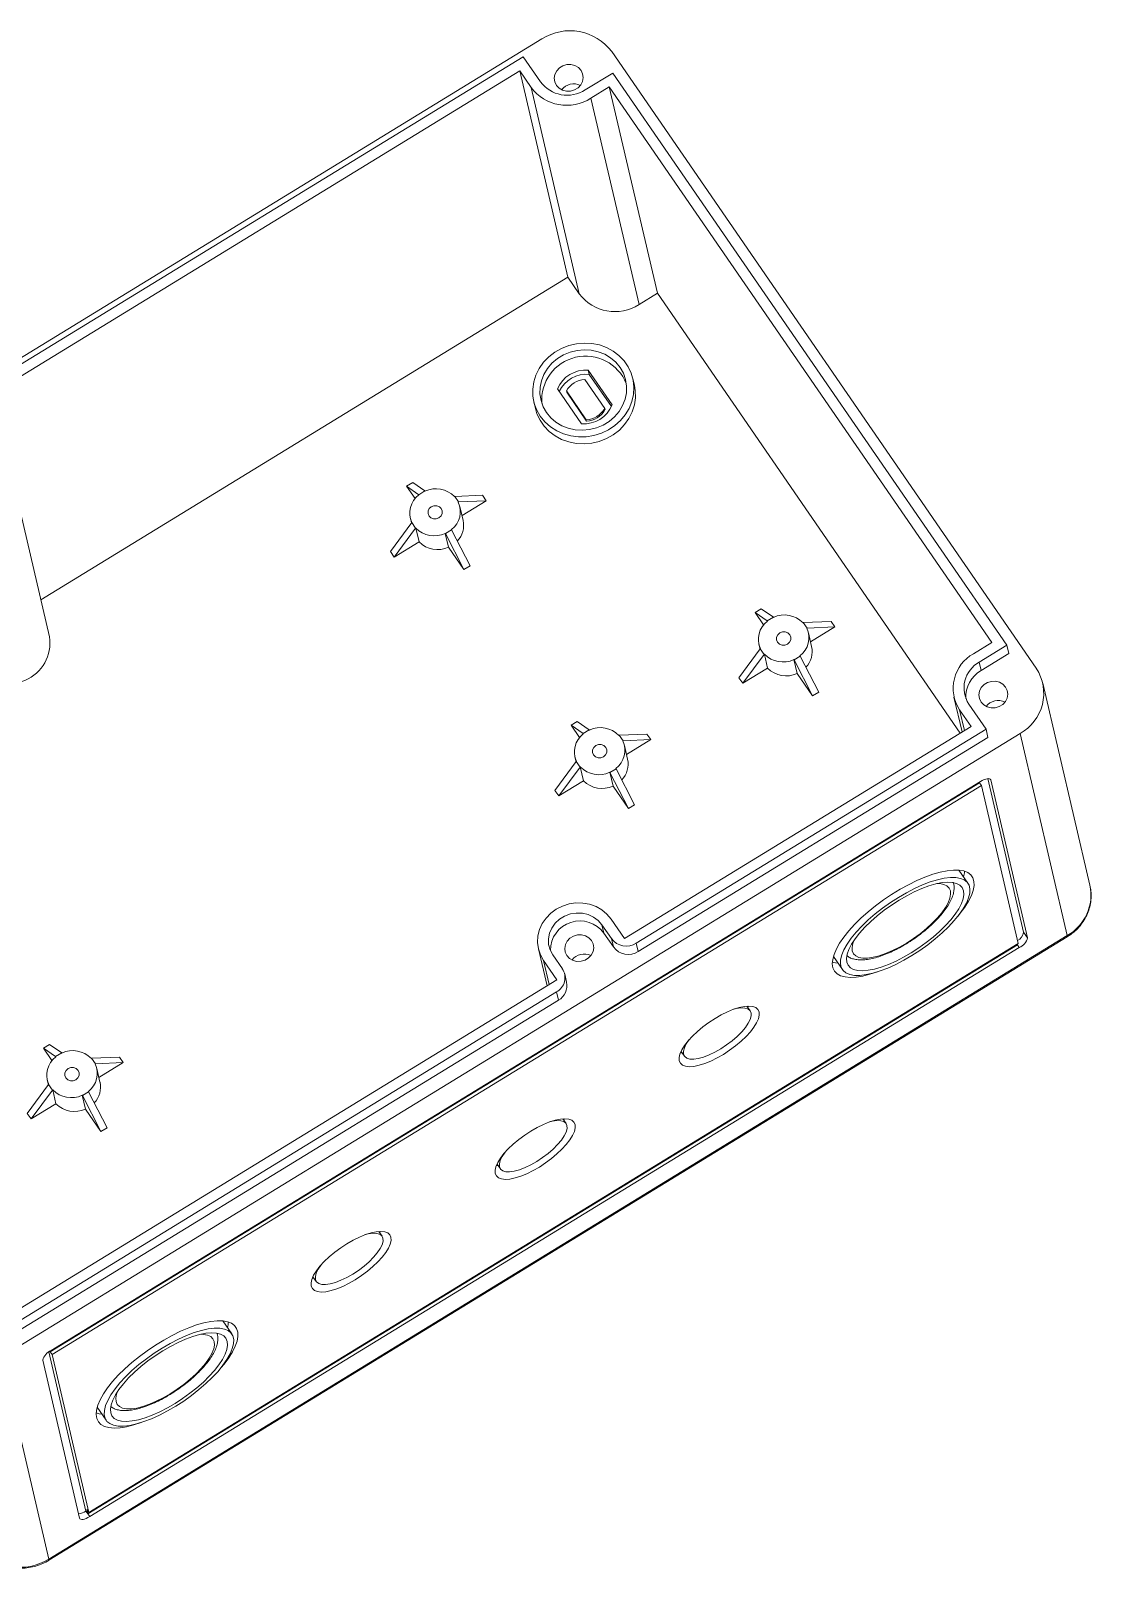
# Model space of a CAD drawing. Header units: inches. Extents: x 2647 to 4085, y 1129 to 1630.
# Drawn here: x 3840.7 to 3913.7, y 1253.4 to 1359.3 of the extents above; entities that cross this region are included whole.
import ezdxf

# ---------------------------------------------------------------- set-up
doc = ezdxf.new("R2010")
doc.units = ezdxf.units.IN
doc.header["$LTSCALE"] = 15

msp = doc.modelspace()

# ---------------------------------------------------------------- linework, layer by layer
at = {"color": 7, "linetype": 'Continuous', "lineweight": 15}
for p, q in [((3875.867, 1358.747), (3805.717, 1315.782)), ((3874.57, 1357.518), (3837.382, 1334.742)), ((3875.756, 1355.795), (3874.57, 1357.518)), ((3909.919, 1315.38), (3880.67, 1357.879)), ((3837.355, 1333.909), (3874.332, 1356.556)), ((3874.332, 1356.556), (3875.122, 1355.407)), ((3874.332, 1356.556), (3877.646, 1342.338)), ((3880.745, 1356.402), (3878.844, 1355.237)), ((3907.886, 1316.967), (3880.745, 1356.402)), ((3875.122, 1355.407), (3878.436, 1341.189)), ((3879.239, 1354.663), (3880.507, 1355.439)), ((3880.507, 1355.439), (3906.857, 1317.153)), ((3880.507, 1355.439), (3883.821, 1341.221)), ((3879.239, 1354.663), (3882.553, 1340.445)), ((3877.646, 1342.338), (3841.349, 1320.107)), ((3878.436, 1341.189), (3877.646, 1342.338)), ((3883.821, 1341.221), (3882.553, 1340.445)), ((3904.676, 1310.919), (3883.821, 1341.221)), ((3878.818, 1335.271), (3880.187, 1333.282)), ((3879.058, 1335.922), (3880.704, 1333.531)), ((3879.125, 1335.636), (3879.058, 1335.922)), ((3879.125, 1335.636), (3880.655, 1333.413)), ((3882.233, 1334.874), (3882.122, 1335.351)), ((3878.591, 1332.237), (3876.945, 1334.628)), ((3878.919, 1332.505), (3877.55, 1334.495)), ((3877.55, 1334.495), (3877.573, 1334.4)), ((3878.942, 1332.41), (3877.573, 1334.4)), ((3875.304, 1333.762), (3875.416, 1333.285)), ((3880.187, 1333.282), (3880.21, 1333.187)), ((3878.919, 1332.505), (3878.942, 1332.41)), ((3841.945, 1317.551), (3838.631, 1331.769)), ((3866.544, 1327.919), (3866.967, 1328.178)), ((3867.128, 1327.07), (3866.544, 1327.919)), ((3867.376, 1327.342), (3866.544, 1327.919)), ((3866.967, 1328.178), (3867.798, 1327.6)), ((3867.798, 1327.6), (3867.376, 1327.342)), ((3867.385, 1327.328), (3867.376, 1327.342)), ((3867.798, 1327.6), (3867.808, 1327.587)), ((3869.842, 1327.219), (3869.857, 1327.228)), ((3869.857, 1327.228), (3871.769, 1327.309)), ((3870.12, 1326.845), (3869.857, 1327.228)), ((3870.12, 1326.845), (3870.105, 1326.836)), ((3872.033, 1326.926), (3870.12, 1326.845)), ((3872.033, 1326.926), (3870.36, 1325.902)), ((3871.769, 1327.309), (3872.033, 1326.926)), ((3866.805, 1325.734), (3866.884, 1325.396)), ((3870.436, 1325.574), (3870.214, 1326.528)), ((3865.431, 1323.427), (3866.899, 1325.416)), ((3867.162, 1325.034), (3865.694, 1323.044)), ((3866.899, 1325.416), (3866.914, 1325.426)), ((3866.899, 1325.416), (3867.162, 1325.034)), ((3867.177, 1325.043), (3867.162, 1325.034)), ((3867.4, 1324.089), (3867.177, 1325.043)), ((3869.211, 1324.675), (3869.433, 1323.721)), ((3869.22, 1324.661), (3869.211, 1324.675)), ((3869.22, 1324.661), (3869.643, 1324.92)), ((3870.497, 1322.176), (3869.22, 1324.661)), ((3869.633, 1324.934), (3869.643, 1324.92)), ((3869.643, 1324.92), (3870.919, 1322.435)), ((3865.694, 1323.044), (3865.431, 1323.427)), ((3867.4, 1324.089), (3865.694, 1323.044)), ((3870.497, 1322.176), (3869.433, 1323.721)), ((3870.919, 1322.435), (3870.497, 1322.176)), ((3890.553, 1319.22), (3890.975, 1319.479)), ((3891.137, 1318.371), (3890.553, 1319.22)), ((3891.384, 1318.643), (3890.553, 1319.22)), ((3890.975, 1319.479), (3891.807, 1318.902)), ((3891.807, 1318.902), (3891.384, 1318.643)), ((3891.394, 1318.629), (3891.384, 1318.643)), ((3891.807, 1318.902), (3891.816, 1318.888)), ((3893.85, 1318.52), (3893.865, 1318.53)), ((3893.865, 1318.53), (3895.778, 1318.611)), ((3894.129, 1318.147), (3893.865, 1318.53)), ((3894.129, 1318.147), (3894.114, 1318.138)), ((3896.042, 1318.228), (3894.129, 1318.147)), ((3896.042, 1318.228), (3894.368, 1317.203)), ((3895.778, 1318.611), (3896.042, 1318.228)), ((3894.445, 1316.875), (3894.222, 1317.83)), ((3906.857, 1317.153), (3905.589, 1316.376)), ((3889.439, 1314.728), (3890.907, 1316.718)), ((3891.171, 1316.335), (3889.703, 1314.346)), ((3890.814, 1317.035), (3890.892, 1316.698)), ((3890.907, 1316.718), (3890.922, 1316.727)), ((3890.907, 1316.718), (3891.171, 1316.335)), ((3891.186, 1316.344), (3891.171, 1316.335)), ((3891.408, 1315.39), (3891.186, 1316.344)), ((3893.229, 1315.963), (3893.652, 1316.222)), ((3893.642, 1316.235), (3893.652, 1316.222)), ((3893.652, 1316.222), (3894.928, 1313.736)), ((3905.985, 1315.802), (3907.886, 1316.967)), ((3906.118, 1315.229), (3908.02, 1316.394)), ((3907.886, 1316.967), (3908.02, 1316.394)), ((3891.408, 1315.39), (3889.703, 1314.346)), ((3893.219, 1315.977), (3893.442, 1315.022)), ((3893.229, 1315.963), (3893.219, 1315.977)), ((3894.505, 1313.477), (3893.229, 1315.963)), ((3894.505, 1313.477), (3893.442, 1315.022)), ((3905.985, 1315.802), (3906.118, 1315.229)), ((3889.703, 1314.346), (3889.439, 1314.728)), ((3913.617, 1300.431), (3910.37, 1314.363)), ((3894.928, 1313.736), (3894.505, 1313.477)), ((3904.249, 1313.398), (3904.808, 1310.999)), ((3906.455, 1311.191), (3905.269, 1312.914)), ((3904.635, 1312.526), (3905.425, 1311.377)), ((3838.655, 1267.923), (3908.805, 1310.888)), ((3877.875, 1311.455), (3878.298, 1311.714)), ((3878.459, 1310.607), (3877.875, 1311.455)), ((3878.707, 1310.878), (3877.875, 1311.455)), ((3878.298, 1311.714), (3879.129, 1311.137)), ((3879.129, 1311.137), (3878.707, 1310.878)), ((3878.716, 1310.864), (3878.707, 1310.878)), ((3879.129, 1311.137), (3879.139, 1311.123)), ((3881.172, 1310.756), (3881.187, 1310.765)), ((3881.187, 1310.765), (3883.1, 1310.846)), ((3881.451, 1310.382), (3881.187, 1310.765)), ((3905.425, 1311.377), (3881.549, 1296.754)), ((3882.367, 1296.438), (3906.455, 1311.191)), ((3883.1, 1310.846), (3883.364, 1310.463)), ((3906.455, 1311.191), (3906.588, 1310.619)), ((3912.053, 1296.957), (3908.805, 1310.888)), ((3881.451, 1310.382), (3881.436, 1310.373)), ((3883.364, 1310.463), (3881.451, 1310.382)), ((3881.767, 1309.111), (3881.544, 1310.065)), ((3883.364, 1310.463), (3881.691, 1309.438)), ((3882.5, 1295.866), (3906.588, 1310.619)), ((3876.761, 1306.964), (3878.229, 1308.953)), ((3878.493, 1308.57), (3877.025, 1306.581)), ((3878.136, 1309.27), (3878.214, 1308.933)), ((3878.229, 1308.953), (3878.244, 1308.962)), ((3878.229, 1308.953), (3878.493, 1308.57)), ((3878.508, 1308.58), (3878.493, 1308.57)), ((3878.73, 1307.625), (3878.508, 1308.58)), ((3906.075, 1307.581), (3842.052, 1268.369)), ((3878.73, 1307.625), (3877.025, 1306.581)), ((3880.542, 1308.212), (3880.764, 1307.258)), ((3880.551, 1308.198), (3880.542, 1308.212)), ((3880.551, 1308.198), (3880.974, 1308.457)), ((3881.828, 1305.712), (3880.551, 1308.198)), ((3880.964, 1308.471), (3880.974, 1308.457)), ((3880.974, 1308.457), (3882.25, 1305.971)), ((3906.01, 1307.486), (3905.999, 1307.534)), ((3909.048, 1297.187), (3906.58, 1307.775)), ((3909.312, 1296.804), (3906.776, 1307.683)), ((3841.987, 1268.274), (3906.01, 1307.486)), ((3906.142, 1307.294), (3842.119, 1268.082)), ((3877.025, 1306.581), (3876.761, 1306.964)), ((3881.828, 1305.712), (3880.764, 1307.258)), ((3906.01, 1307.486), (3906.142, 1307.294)), ((3908.678, 1296.416), (3906.142, 1307.294)), ((3882.25, 1305.971), (3881.828, 1305.712)), ((3905.21, 1300.564), (3904.589, 1301.467)), ((3881.549, 1296.754), (3880.627, 1298.094)), ((3841.902, 1253.992), (3912.053, 1296.957)), ((3879.993, 1297.706), (3880.652, 1296.748)), ((3879.993, 1297.706), (3880.126, 1297.133)), ((3880.126, 1297.133), (3880.785, 1296.176)), ((3909.048, 1297.187), (3909.312, 1296.804)), ((3841.898, 1253.905), (3912.048, 1296.87)), ((3844.59, 1257.109), (3908.613, 1296.321)), ((3844.655, 1257.204), (3908.678, 1296.416)), ((3844.721, 1256.918), (3908.744, 1296.13)), ((3875.624, 1296.046), (3876.22, 1293.49)), ((3880.785, 1296.176), (3880.652, 1296.748)), ((3882.367, 1296.438), (3882.5, 1295.866)), ((3908.613, 1296.321), (3908.601, 1296.369)), ((3908.744, 1296.13), (3908.613, 1296.321)), ((3875.978, 1295.247), (3876.9, 1293.907)), ((3877.271, 1294.678), (3876.612, 1295.635)), ((3895.939, 1295.514), (3896.561, 1294.611)), ((3876.9, 1293.907), (3839.923, 1271.26)), ((3877.565, 1293.742), (3877.432, 1294.315)), ((3839.685, 1270.297), (3876.873, 1293.074)), ((3877.006, 1292.501), (3876.873, 1293.074)), ((3839.818, 1269.724), (3877.006, 1292.501)), ((3890.21, 1291.765), (3889.98, 1292.099)), ((3890.045, 1292.004), (3890.088, 1292.104)), ((3841.955, 1289.455), (3841.532, 1289.196)), ((3841.532, 1289.196), (3842.116, 1288.348)), ((3842.364, 1288.619), (3841.532, 1289.196)), ((3841.955, 1289.455), (3842.786, 1288.878)), ((3842.786, 1288.878), (3842.364, 1288.619)), ((3842.364, 1288.619), (3842.373, 1288.606)), ((3842.796, 1288.864), (3842.786, 1288.878)), ((3844.844, 1288.506), (3844.829, 1288.497)), ((3844.844, 1288.506), (3846.757, 1288.587)), ((3845.108, 1288.123), (3844.844, 1288.506)), ((3847.021, 1288.204), (3846.757, 1288.587)), ((3885.405, 1288.881), (3885.514, 1288.886)), ((3885.449, 1288.981), (3885.679, 1288.646)), ((3845.093, 1288.114), (3845.108, 1288.123)), ((3847.021, 1288.204), (3845.108, 1288.123)), ((3845.424, 1286.852), (3845.201, 1287.806)), ((3845.347, 1287.179), (3847.021, 1288.204)), ((3840.418, 1284.705), (3841.886, 1286.694)), ((3841.793, 1287.011), (3841.871, 1286.674)), ((3841.901, 1286.703), (3841.886, 1286.694)), ((3841.886, 1286.694), (3842.15, 1286.311)), ((3842.15, 1286.311), (3842.165, 1286.321)), ((3842.387, 1285.366), (3842.165, 1286.321)), ((3842.15, 1286.311), (3840.682, 1284.322)), ((3840.682, 1284.322), (3842.387, 1285.366)), ((3844.199, 1285.953), (3844.421, 1284.999)), ((3844.199, 1285.953), (3844.208, 1285.939)), ((3844.208, 1285.939), (3844.631, 1286.198)), ((3845.485, 1283.453), (3844.208, 1285.939)), ((3844.631, 1286.198), (3844.621, 1286.212)), ((3844.631, 1286.198), (3845.907, 1283.712)), ((3840.418, 1284.705), (3840.682, 1284.322)), ((3844.421, 1284.999), (3845.485, 1283.453)), ((3877.532, 1284), (3877.302, 1284.334)), ((3877.367, 1284.239), (3877.41, 1284.339)), ((3845.485, 1283.453), (3845.907, 1283.712)), ((3872.728, 1281.116), (3872.836, 1281.121)), ((3872.771, 1281.216), (3873.001, 1280.882)), ((3864.854, 1276.235), (3864.624, 1276.57)), ((3864.689, 1276.475), (3864.733, 1276.574)), ((3860.05, 1273.352), (3860.158, 1273.357)), ((3860.093, 1273.451), (3860.323, 1273.117)), ((3854.499, 1269.505), (3853.877, 1270.408)), ((3841.977, 1268.32), (3841.987, 1268.274)), ((3838.655, 1267.923), (3841.902, 1253.992)), ((3841.485, 1267.694), (3844.021, 1256.816)), ((3841.902, 1268.267), (3844.458, 1257.301)), ((3841.987, 1268.274), (3842.119, 1268.082)), ((3842.119, 1268.082), (3844.655, 1257.204)), ((3845.228, 1264.455), (3845.85, 1263.552)), ((3844.458, 1257.301), (3844.59, 1257.109)), ((3844.523, 1257.396), (3844.655, 1257.204)), ((3844.523, 1257.396), (3844.59, 1257.109)), ((3844.59, 1257.109), (3844.721, 1256.918))]:
    msp.add_line(p, q, dxfattribs=at)
at = {"color": 8, "linetype": 'Continuous', "lineweight": 15}
for p, q in [((3904.635, 1312.526), (3904.968, 1311.097)), ((3906.776, 1307.683), (3906.731, 1307.748)), ((3876.367, 1293.58), (3875.978, 1295.247))]:
    msp.add_line(p, q, dxfattribs=at)
at = {"color": 7, "linetype": 'Continuous', "lineweight": 15, "flags": 128}
for points in [[(3876.867, 1355.549), (3876.752, 1355.786), (3876.716, 1356.045), (3876.76, 1356.306), (3876.881, 1356.548), (3877.07, 1356.751), (3877.31, 1356.898), (3877.583, 1356.978), (3877.867, 1356.984), (3878.138, 1356.916), (3878.374, 1356.779), (3878.557, 1356.584), (3878.671, 1356.348), (3878.708, 1356.088), (3878.663, 1355.827), (3878.542, 1355.585), (3878.354, 1355.382), (3878.113, 1355.235), (3877.84, 1355.155), (3877.556, 1355.149), (3877.286, 1355.217), (3877.049, 1355.354), (3876.867, 1355.549)], [(3875.755, 1332.745), (3875.508, 1333.175), (3875.336, 1333.638), (3875.244, 1334.122), (3875.232, 1334.616), (3875.303, 1335.109), (3875.453, 1335.59), (3875.679, 1336.045), (3875.977, 1336.466), (3876.339, 1336.843), (3876.757, 1337.165), (3877.22, 1337.427), (3877.718, 1337.621), (3878.24, 1337.743), (3878.773, 1337.791), (3879.304, 1337.763), (3879.822, 1337.659), (3880.313, 1337.483), (3880.767, 1337.239), (3881.173, 1336.931), (3881.521, 1336.568), (3881.804, 1336.158), (3882.014, 1335.71), (3882.146, 1335.235), (3882.198, 1334.744), (3882.169, 1334.249), (3882.058, 1333.761), (3881.869, 1333.292), (3881.606, 1332.852), (3881.276, 1332.452), (3880.885, 1332.102), (3880.443, 1331.809), (3879.961, 1331.58), (3879.449, 1331.422), (3878.92, 1331.336), (3878.387, 1331.327), (3877.861, 1331.393), (3877.355, 1331.533), (3876.881, 1331.744), (3876.449, 1332.02), (3876.071, 1332.357), (3875.755, 1332.745)], [(3876.178, 1333.003), (3875.952, 1333.403), (3875.802, 1333.834), (3875.731, 1334.284), (3875.741, 1334.742), (3875.833, 1335.195), (3876.003, 1335.63), (3876.247, 1336.036), (3876.558, 1336.402), (3876.928, 1336.718), (3877.347, 1336.974), (3877.803, 1337.165), (3878.284, 1337.284), (3878.776, 1337.329), (3879.267, 1337.298), (3879.743, 1337.193), (3880.191, 1337.016), (3880.598, 1336.771), (3880.954, 1336.466), (3881.249, 1336.109), (3881.474, 1335.71), (3881.625, 1335.279), (3881.696, 1334.829), (3881.685, 1334.371), (3881.594, 1333.918), (3881.423, 1333.483), (3881.179, 1333.077), (3880.868, 1332.711), (3880.498, 1332.395), (3880.079, 1332.139), (3879.623, 1331.948), (3879.142, 1331.829), (3878.65, 1331.784), (3878.159, 1331.815), (3877.683, 1331.92), (3877.236, 1332.097), (3876.828, 1332.342), (3876.472, 1332.647), (3876.178, 1333.003)], [(3875.416, 1333.285), (3875.524, 1332.926), (3875.734, 1332.478), (3876.016, 1332.068), (3876.364, 1331.705), (3876.77, 1331.397), (3877.224, 1331.152), (3877.716, 1330.976), (3878.233, 1330.873), (3878.765, 1330.845), (3879.297, 1330.893), (3879.819, 1331.015), (3880.317, 1331.209), (3880.781, 1331.471), (3881.198, 1331.793), (3881.56, 1332.169), (3881.858, 1332.59), (3882.085, 1333.046), (3882.235, 1333.526), (3882.305, 1334.019), (3882.294, 1334.514), (3882.233, 1334.874)], [(3868.087, 1325.872), (3868.018, 1326.038), (3868.024, 1326.219), (3868.104, 1326.386), (3868.246, 1326.514), (3868.428, 1326.584), (3868.622, 1326.585), (3868.799, 1326.517), (3868.932, 1326.39), (3869.001, 1326.224), (3868.995, 1326.043), (3868.915, 1325.876), (3868.773, 1325.748), (3868.591, 1325.678), (3868.397, 1325.677), (3868.22, 1325.745), (3868.087, 1325.872)], [(3892.095, 1317.174), (3892.027, 1317.34), (3892.033, 1317.52), (3892.113, 1317.687), (3892.254, 1317.815), (3892.436, 1317.885), (3892.63, 1317.886), (3892.808, 1317.818), (3892.941, 1317.691), (3893.009, 1317.525), (3893.003, 1317.345), (3892.923, 1317.178), (3892.781, 1317.049), (3892.6, 1316.98), (3892.405, 1316.979), (3892.228, 1317.047), (3892.095, 1317.174)], [(3906.116, 1313.051), (3906.001, 1313.288), (3905.965, 1313.547), (3906.009, 1313.808), (3906.13, 1314.05), (3906.319, 1314.253), (3906.56, 1314.4), (3906.833, 1314.48), (3907.116, 1314.486), (3907.387, 1314.418), (3907.623, 1314.281), (3907.806, 1314.086), (3907.92, 1313.849), (3907.957, 1313.59), (3907.913, 1313.329), (3907.791, 1313.087), (3907.603, 1312.884), (3907.362, 1312.737), (3907.089, 1312.657), (3906.806, 1312.651), (3906.535, 1312.719), (3906.298, 1312.856), (3906.116, 1313.051)], [(3879.418, 1309.409), (3879.349, 1309.575), (3879.355, 1309.755), (3879.435, 1309.922), (3879.577, 1310.05), (3879.758, 1310.12), (3879.953, 1310.121), (3880.13, 1310.053), (3880.263, 1309.926), (3880.331, 1309.76), (3880.325, 1309.58), (3880.245, 1309.413), (3880.104, 1309.285), (3879.922, 1309.215), (3879.728, 1309.214), (3879.551, 1309.282), (3879.418, 1309.409)], [(3906.075, 1307.581), (3906.2, 1307.651), (3906.323, 1307.707), (3906.439, 1307.748), (3906.543, 1307.771), (3906.632, 1307.776), (3906.702, 1307.763), (3906.751, 1307.731), (3906.776, 1307.683)], [(3904.486, 1298.254), (3904.685, 1298.493), (3905.001, 1298.918), (3905.257, 1299.326), (3905.45, 1299.712), (3905.577, 1300.071), (3905.636, 1300.399), (3905.627, 1300.689), (3905.549, 1300.938), (3905.404, 1301.143), (3905.194, 1301.301), (3904.921, 1301.41), (3904.59, 1301.467), (3904.205, 1301.473), (3903.772, 1301.427), (3903.296, 1301.329), (3902.785, 1301.182), (3902.245, 1300.987), (3901.684, 1300.747), (3901.11, 1300.465), (3900.531, 1300.146), (3899.955, 1299.793), (3899.391, 1299.412), (3898.845, 1299.008), (3898.327, 1298.587), (3897.842, 1298.155), (3897.398, 1297.717), (3897.002, 1297.28), (3896.658, 1296.85), (3896.371, 1296.433), (3896.147, 1296.035), (3895.986, 1295.662), (3895.893, 1295.318), (3895.868, 1295.009), (3895.911, 1294.739), (3896.023, 1294.511), (3896.201, 1294.329), (3896.443, 1294.196), (3896.745, 1294.113), (3897.104, 1294.081), (3897.514, 1294.101), (3897.969, 1294.173), (3898.463, 1294.296), (3898.977, 1294.462)], [(3901.353, 1295.583), (3901.905, 1295.94), (3902.442, 1296.322), (3902.954, 1296.725), (3903.433, 1297.141), (3903.872, 1297.564), (3904.264, 1297.987), (3904.602, 1298.404), (3904.883, 1298.808), (3905.1, 1299.193), (3905.25, 1299.553), (3905.332, 1299.881), (3905.344, 1300.174), (3905.285, 1300.425), (3905.157, 1300.632), (3904.961, 1300.791), (3904.702, 1300.9), (3904.382, 1300.956), (3904.007, 1300.959), (3903.583, 1300.908), (3903.116, 1300.806), (3902.614, 1300.653), (3902.085, 1300.451), (3901.537, 1300.204), (3900.978, 1299.916), (3900.419, 1299.591), (3899.866, 1299.235), (3899.33, 1298.852), (3898.818, 1298.45), (3898.339, 1298.034), (3897.9, 1297.611), (3897.508, 1297.188), (3897.169, 1296.771), (3896.889, 1296.366), (3896.672, 1295.981), (3896.521, 1295.622), (3896.44, 1295.293), (3896.428, 1295.001), (3896.487, 1294.749), (3896.615, 1294.542), (3896.81, 1294.383), (3897.07, 1294.275), (3897.39, 1294.219), (3897.765, 1294.216), (3898.189, 1294.266), (3898.656, 1294.369), (3899.157, 1294.522), (3899.687, 1294.724), (3900.235, 1294.971), (3900.793, 1295.259), (3901.353, 1295.583)], [(3901.308, 1295.774), (3901.829, 1296.111), (3902.333, 1296.472), (3902.813, 1296.853), (3903.259, 1297.247), (3903.665, 1297.646), (3904.023, 1298.044), (3904.328, 1298.434), (3904.574, 1298.81), (3904.757, 1299.165), (3904.873, 1299.493), (3904.921, 1299.788), (3904.9, 1300.046), (3904.811, 1300.262), (3904.654, 1300.432), (3904.433, 1300.553), (3904.151, 1300.623), (3903.814, 1300.642), (3903.426, 1300.608), (3902.994, 1300.523), (3902.527, 1300.387), (3902.032, 1300.203), (3901.517, 1299.975), (3900.991, 1299.706), (3900.463, 1299.4), (3899.943, 1299.064), (3899.438, 1298.702), (3898.959, 1298.321), (3898.512, 1297.928), (3898.107, 1297.529), (3897.748, 1297.131), (3897.443, 1296.74), (3897.198, 1296.364), (3897.015, 1296.009), (3896.899, 1295.681), (3896.85, 1295.386), (3896.871, 1295.128), (3896.961, 1294.913), (3897.117, 1294.743), (3897.338, 1294.622), (3897.62, 1294.551), (3897.958, 1294.533), (3898.346, 1294.567), (3898.777, 1294.652), (3899.244, 1294.788), (3899.74, 1294.971), (3900.255, 1295.2), (3900.781, 1295.469), (3901.308, 1295.774)], [(3880.627, 1298.094), (3880.34, 1298.438), (3879.991, 1298.728), (3879.591, 1298.956), (3879.151, 1299.114), (3878.686, 1299.198), (3878.209, 1299.206), (3877.735, 1299.136), (3877.279, 1298.991), (3876.853, 1298.776), (3876.471, 1298.497), (3876.146, 1298.162), (3875.885, 1297.782), (3875.698, 1297.368), (3875.59, 1296.933), (3875.565, 1296.49), (3875.623, 1296.053), (3875.762, 1295.634), (3875.978, 1295.247)], [(3879.993, 1297.706), (3879.737, 1298.001), (3879.418, 1298.239), (3879.05, 1298.408), (3878.65, 1298.501), (3878.235, 1298.514), (3877.822, 1298.447), (3877.431, 1298.302), (3877.077, 1298.085), (3876.778, 1297.807), (3876.544, 1297.479), (3876.388, 1297.116), (3876.315, 1296.733), (3876.329, 1296.347), (3876.43, 1295.976), (3876.612, 1295.635)], [(3879.281, 1296.615), (3879.098, 1296.81), (3878.862, 1296.947), (3878.591, 1297.015), (3878.308, 1297.009), (3878.034, 1296.929), (3877.794, 1296.782), (3877.605, 1296.579), (3877.484, 1296.338), (3877.44, 1296.076), (3877.476, 1295.817), (3877.591, 1295.58), (3877.773, 1295.385), (3878.01, 1295.248), (3878.281, 1295.18), (3878.564, 1295.186), (3878.837, 1295.266), (3879.078, 1295.414), (3879.266, 1295.616), (3879.388, 1295.858), (3879.432, 1296.119), (3879.395, 1296.379), (3879.281, 1296.615)], [(3895.869, 1295.122), (3896.086, 1295.07), (3896.261, 1295.047)], [(3888.365, 1288.773), (3888.791, 1289.052), (3889.2, 1289.354), (3889.581, 1289.672), (3889.925, 1289.999), (3890.223, 1290.326), (3890.468, 1290.646), (3890.655, 1290.95), (3890.778, 1291.231), (3890.834, 1291.482), (3890.823, 1291.696), (3890.744, 1291.87), (3890.599, 1291.997), (3890.392, 1292.076), (3890.128, 1292.104), (3889.814, 1292.081), (3889.457, 1292.006), (3889.066, 1291.883), (3888.65, 1291.714), (3888.22, 1291.502), (3887.787, 1291.254), (3887.361, 1290.976), (3886.952, 1290.674), (3886.572, 1290.355), (3886.228, 1290.029), (3885.929, 1289.702), (3885.684, 1289.382), (3885.497, 1289.078), (3885.374, 1288.797), (3885.318, 1288.546), (3885.329, 1288.332), (3885.408, 1288.158), (3885.553, 1288.031), (3885.76, 1287.952), (3886.024, 1287.924), (3886.338, 1287.947), (3886.696, 1288.022), (3887.087, 1288.145), (3887.502, 1288.314), (3887.932, 1288.526), (3888.365, 1288.773)], [(3888.189, 1289.156), (3888.589, 1289.419), (3888.969, 1289.706), (3889.318, 1290.008), (3889.626, 1290.316), (3889.882, 1290.621), (3890.08, 1290.913), (3890.212, 1291.184), (3890.276, 1291.425), (3890.269, 1291.629), (3890.191, 1291.79), (3890.045, 1291.902), (3889.835, 1291.963), (3889.568, 1291.971), (3889.251, 1291.925), (3889.01, 1291.862)], [(3886.016, 1289.802), (3886.007, 1289.79), (3885.809, 1289.497), (3885.677, 1289.227), (3885.613, 1288.986), (3885.62, 1288.782), (3885.698, 1288.621), (3885.844, 1288.509), (3886.054, 1288.448), (3886.321, 1288.44), (3886.638, 1288.486), (3886.994, 1288.585), (3887.379, 1288.732), (3887.782, 1288.925), (3888.189, 1289.156)], [(3843.92, 1287.667), (3843.787, 1287.794), (3843.61, 1287.862), (3843.415, 1287.861), (3843.234, 1287.792), (3843.092, 1287.663), (3843.012, 1287.496), (3843.006, 1287.316), (3843.074, 1287.15), (3843.208, 1287.023), (3843.385, 1286.955), (3843.579, 1286.956), (3843.761, 1287.026), (3843.902, 1287.154), (3843.982, 1287.321), (3843.988, 1287.501), (3843.92, 1287.667)], [(3875.688, 1281.009), (3876.114, 1281.287), (3876.522, 1281.589), (3876.903, 1281.908), (3877.247, 1282.234), (3877.545, 1282.562), (3877.791, 1282.881), (3877.977, 1283.185), (3878.1, 1283.466), (3878.157, 1283.717), (3878.145, 1283.932), (3878.066, 1284.105), (3877.921, 1284.233), (3877.715, 1284.311), (3877.451, 1284.339), (3877.136, 1284.316), (3876.779, 1284.242), (3876.388, 1284.118), (3875.972, 1283.949), (3875.542, 1283.738), (3875.109, 1283.49), (3874.683, 1283.211), (3874.275, 1282.909), (3873.894, 1282.591), (3873.55, 1282.264), (3873.252, 1281.937), (3873.006, 1281.617), (3872.82, 1281.313), (3872.697, 1281.033), (3872.64, 1280.782), (3872.652, 1280.567), (3872.731, 1280.394), (3872.875, 1280.266), (3873.082, 1280.187), (3873.346, 1280.159), (3873.661, 1280.182), (3874.018, 1280.257), (3874.409, 1280.38), (3874.825, 1280.55), (3875.254, 1280.761), (3875.688, 1281.009)], [(3875.511, 1281.391), (3875.911, 1281.654), (3876.291, 1281.941), (3876.641, 1282.243), (3876.948, 1282.552), (3877.204, 1282.856), (3877.402, 1283.149), (3877.534, 1283.419), (3877.598, 1283.66), (3877.591, 1283.864), (3877.513, 1284.025), (3877.367, 1284.137), (3877.157, 1284.198), (3876.89, 1284.206), (3876.573, 1284.16), (3876.332, 1284.098)], [(3873.339, 1282.038), (3873.329, 1282.025), (3873.131, 1281.733), (3872.999, 1281.462), (3872.935, 1281.221), (3872.942, 1281.017), (3873.02, 1280.856), (3873.166, 1280.744), (3873.376, 1280.683), (3873.643, 1280.675), (3873.96, 1280.722), (3874.316, 1280.82), (3874.702, 1280.967), (3875.104, 1281.16), (3875.511, 1281.391)], [(3863.01, 1273.244), (3863.436, 1273.522), (3863.844, 1273.825), (3864.225, 1274.143), (3864.569, 1274.47), (3864.867, 1274.797), (3865.113, 1275.116), (3865.299, 1275.42), (3865.422, 1275.701), (3865.479, 1275.952), (3865.467, 1276.167), (3865.388, 1276.34), (3865.244, 1276.468), (3865.037, 1276.547), (3864.773, 1276.575), (3864.458, 1276.551), (3864.101, 1276.477), (3863.71, 1276.354), (3863.294, 1276.184), (3862.865, 1275.973), (3862.431, 1275.725), (3862.005, 1275.446), (3861.597, 1275.144), (3861.216, 1274.826), (3860.872, 1274.499), (3860.574, 1274.172), (3860.328, 1273.853), (3860.142, 1273.549), (3860.019, 1273.268), (3859.962, 1273.017), (3859.974, 1272.802), (3860.053, 1272.629), (3860.198, 1272.501), (3860.404, 1272.422), (3860.668, 1272.394), (3860.983, 1272.418), (3861.34, 1272.492), (3861.731, 1272.615), (3862.147, 1272.785), (3862.576, 1272.996), (3863.01, 1273.244)], [(3862.833, 1273.626), (3863.233, 1273.889), (3863.614, 1274.176), (3863.963, 1274.479), (3864.27, 1274.787), (3864.527, 1275.092), (3864.724, 1275.384), (3864.857, 1275.655), (3864.92, 1275.896), (3864.913, 1276.099), (3864.835, 1276.26), (3864.689, 1276.373), (3864.479, 1276.434), (3864.212, 1276.441), (3863.895, 1276.395), (3863.654, 1276.333)], [(3860.661, 1274.273), (3860.651, 1274.26), (3860.454, 1273.968), (3860.321, 1273.697), (3860.257, 1273.456), (3860.265, 1273.252), (3860.342, 1273.092), (3860.488, 1272.979), (3860.698, 1272.918), (3860.966, 1272.911), (3861.282, 1272.957), (3861.639, 1273.055), (3862.024, 1273.203), (3862.426, 1273.395), (3862.833, 1273.626)], [(3853.775, 1267.195), (3853.974, 1267.434), (3854.29, 1267.859), (3854.546, 1268.267), (3854.739, 1268.653), (3854.866, 1269.012), (3854.925, 1269.34), (3854.916, 1269.63), (3854.838, 1269.879), (3854.693, 1270.084), (3854.483, 1270.242), (3854.21, 1270.351), (3853.879, 1270.408), (3853.494, 1270.414), (3853.061, 1270.368), (3852.585, 1270.27), (3852.074, 1270.123), (3851.534, 1269.928), (3850.973, 1269.688), (3850.399, 1269.406), (3849.82, 1269.087), (3849.244, 1268.734), (3848.68, 1268.353), (3848.134, 1267.949), (3847.615, 1267.528), (3847.131, 1267.096), (3846.687, 1266.658), (3846.291, 1266.221), (3845.947, 1265.791), (3845.66, 1265.374), (3845.435, 1264.976), (3845.275, 1264.603), (3845.182, 1264.259), (3845.157, 1263.95), (3845.2, 1263.679), (3845.312, 1263.452), (3845.49, 1263.27), (3845.731, 1263.137), (3846.034, 1263.053), (3846.392, 1263.022), (3846.802, 1263.042), (3847.258, 1263.114), (3847.752, 1263.237), (3848.266, 1263.403)], [(3850.642, 1264.524), (3850.082, 1264.2), (3849.523, 1263.911), (3848.975, 1263.665), (3848.446, 1263.463), (3847.944, 1263.31), (3847.478, 1263.207), (3847.053, 1263.157), (3846.678, 1263.16), (3846.358, 1263.216), (3846.099, 1263.324), (3845.903, 1263.483), (3845.775, 1263.69), (3845.717, 1263.942), (3845.728, 1264.234), (3845.81, 1264.563), (3845.961, 1264.922), (3846.178, 1265.307), (3846.458, 1265.712), (3846.797, 1266.129), (3847.188, 1266.552), (3847.628, 1266.975), (3848.107, 1267.391), (3848.619, 1267.793), (3849.155, 1268.176), (3849.707, 1268.532), (3850.267, 1268.857), (3850.826, 1269.145), (3851.374, 1269.392), (3851.903, 1269.594), (3852.405, 1269.747), (3852.872, 1269.849), (3853.296, 1269.9), (3853.671, 1269.897), (3853.991, 1269.84), (3854.25, 1269.732), (3854.446, 1269.573), (3854.574, 1269.366), (3854.632, 1269.115), (3854.621, 1268.822), (3854.539, 1268.494), (3854.388, 1268.134), (3854.171, 1267.749), (3853.891, 1267.345), (3853.553, 1266.928), (3853.161, 1266.504), (3852.721, 1266.081), (3852.242, 1265.666), (3851.73, 1265.263), (3851.194, 1264.881), (3850.642, 1264.524)], [(3850.597, 1264.715), (3850.07, 1264.41), (3849.544, 1264.141), (3849.029, 1263.912), (3848.533, 1263.729), (3848.066, 1263.593), (3847.635, 1263.508), (3847.247, 1263.474), (3846.909, 1263.492), (3846.627, 1263.563), (3846.406, 1263.684), (3846.249, 1263.854), (3846.16, 1264.069), (3846.139, 1264.327), (3846.187, 1264.622), (3846.304, 1264.95), (3846.486, 1265.305), (3846.732, 1265.681), (3847.037, 1266.072), (3847.395, 1266.47), (3847.801, 1266.869), (3848.248, 1267.262), (3848.727, 1267.643), (3849.232, 1268.005), (3849.752, 1268.341), (3850.28, 1268.647), (3850.805, 1268.916), (3851.32, 1269.144), (3851.816, 1269.328), (3852.283, 1269.463), (3852.714, 1269.549), (3853.102, 1269.583), (3853.44, 1269.564), (3853.722, 1269.494), (3853.943, 1269.373), (3854.1, 1269.203), (3854.189, 1268.987), (3854.21, 1268.729), (3854.162, 1268.434), (3854.045, 1268.106), (3853.863, 1267.751), (3853.617, 1267.375), (3853.312, 1266.985), (3852.954, 1266.587), (3852.548, 1266.188), (3852.101, 1265.794), (3851.622, 1265.413), (3851.118, 1265.052), (3850.597, 1264.715)], [(3845.158, 1264.063), (3845.375, 1264.011), (3845.549, 1263.988)], [(3844.721, 1256.918), (3844.597, 1256.848), (3844.474, 1256.791), (3844.358, 1256.75), (3844.254, 1256.727), (3844.165, 1256.722), (3844.095, 1256.736), (3844.046, 1256.767), (3844.021, 1256.816)]]:
    msp.add_lwpolyline(points, dxfattribs=at)
at = {"color": 8, "linetype": 'Continuous', "lineweight": 15, "flags": 128}
for points in [[(3900.978, 1296.443), (3901.456, 1296.754), (3901.916, 1297.089), (3902.35, 1297.442), (3902.749, 1297.805), (3903.105, 1298.172), (3903.41, 1298.535), (3903.659, 1298.887), (3903.845, 1299.219), (3903.966, 1299.527), (3904.019, 1299.802), (3904.003, 1300.041), (3903.918, 1300.237), (3903.766, 1300.387), (3903.55, 1300.488), (3903.274, 1300.537), (3903.077, 1300.542)], [(3912.053, 1296.957), (3912.06, 1296.897), (3912.048, 1296.87)], [(3897.343, 1296.596), (3897.278, 1296.414), (3897.225, 1296.138), (3897.242, 1295.9), (3897.327, 1295.703), (3897.479, 1295.553), (3897.695, 1295.452), (3897.971, 1295.403), (3898.3, 1295.405), (3898.677, 1295.46), (3899.094, 1295.566), (3899.542, 1295.721), (3900.011, 1295.922), (3900.493, 1296.164), (3900.978, 1296.443)], [(3850.267, 1265.384), (3850.744, 1265.695), (3851.205, 1266.03), (3851.639, 1266.382), (3852.038, 1266.746), (3852.394, 1267.113), (3852.699, 1267.476), (3852.947, 1267.828), (3853.134, 1268.16), (3853.255, 1268.468), (3853.308, 1268.743), (3853.292, 1268.982), (3853.207, 1269.178), (3853.055, 1269.328), (3852.838, 1269.429), (3852.563, 1269.478), (3852.365, 1269.483)], [(3846.632, 1265.537), (3846.567, 1265.355), (3846.514, 1265.079), (3846.53, 1264.841), (3846.615, 1264.644), (3846.767, 1264.494), (3846.984, 1264.393), (3847.259, 1264.344), (3847.589, 1264.346), (3847.966, 1264.401), (3848.383, 1264.507), (3848.83, 1264.662), (3849.3, 1264.863), (3849.782, 1265.105), (3850.267, 1265.384)], [(3841.902, 1253.992), (3841.91, 1253.932), (3841.898, 1253.905)]]:
    msp.add_lwpolyline(points, dxfattribs=at)
at = {"color": 7, "linetype": 'Continuous', "lineweight": 15}
for centre, radius, start, end in [((3877.802, 1355.735), 3.58, 36.77915, 122.7249), ((3877.581, 1357.251), 3.074, 216.8672, 302.63685), ((3877.6, 1357.176), 2.303, 216.8231, 302.68095), ((3878.054, 1354.598), 1.059, 64.10232, 142.1402), ((3880.893, 1343.022), 3.066, 216.72675, 302.7773), ((3878.874, 1333.867), 3.024, 21.93449, 184.30803), ((3878.876, 1333.846), 2.084, 85.00332, 157.96898), ((3878.946, 1333.551), 2.092, 85.08726, 154.25917), ((3878.908, 1333.702), 1.572, 93.26895, 149.70336), ((3878.772, 1334.312), 2.084, 265.00332, 337.96898), ((3878.83, 1334.075), 1.572, 273.26895, 329.70336), ((3878.852, 1333.98), 1.572, 273.26895, 329.70336), ((3868.562, 1325.951), 1.801, 44.74936, 114.75469), ((3868.344, 1326.081), 1.573, 127.55088, 204.60127), ((3868.675, 1326.181), 1.573, 307.55088, 24.60127), ((3868.901, 1325.236), 1.572, 316.32736, 12.40777), ((3868.457, 1326.311), 1.801, 224.74936, 294.75469), ((3868.679, 1325.357), 1.801, 224.74936, 294.75469), ((3892.353, 1317.382), 1.573, 127.55088, 204.60127), ((3892.571, 1317.252), 1.801, 44.74936, 114.75469), ((3892.683, 1317.483), 1.573, 307.55088, 24.60127), ((3839.202, 1317.118), 2.777, 215.55809, 8.96664), ((3892.465, 1317.613), 1.801, 224.74936, 294.75469), ((3892.91, 1316.538), 1.572, 316.32736, 12.40777), ((3906.903, 1314.007), 2.709, 119.00679, 213.14535), ((3892.688, 1316.658), 1.801, 224.74936, 294.75469), ((3906.972, 1314.025), 2.033, 119.05776, 213.09438), ((3907.178, 1313.402), 2.113, 120.10444, 183.10297), ((3907.266, 1313.654), 3.166, 299.10838, 33.04376), ((3907.303, 1312.1), 1.058, 64.09201, 143.03024), ((3879.675, 1309.617), 1.573, 127.55088, 204.60127), ((3879.893, 1309.487), 1.801, 44.74936, 114.75469), ((3880.006, 1309.718), 1.573, 307.55088, 24.60127), ((3879.787, 1309.848), 1.801, 224.74936, 294.75469), ((3880.232, 1308.773), 1.572, 316.32736, 12.40777), ((3880.01, 1308.894), 1.801, 224.74936, 294.75469), ((3903.176, 1301.511), 1.807, 343.59337, 356.24962), ((3878.483, 1295.93), 2.037, 36.2119, 179.83214), ((3908.292, 1297.3), 0.765, 296.37641, 351.5533), ((3881.676, 1297.515), 1.28, 216.8231, 302.68095), ((3881.809, 1296.943), 1.28, 216.8231, 302.68095), ((3908.358, 1297.03), 0.98, 293.2177, 346.6644), ((3878.778, 1294.629), 1.059, 64.10232, 142.1402), ((3876.324, 1294.061), 1.13, 299.05776, 33.09438), ((3876.426, 1293.508), 1.162, 299.93783, 11.59298), ((3843.332, 1287.358), 1.573, 127.55088, 204.60127), ((3843.55, 1287.228), 1.801, 44.74936, 114.75469), ((3843.662, 1287.459), 1.573, 307.55088, 24.60127), ((3843.444, 1287.589), 1.801, 224.74936, 294.75469), ((3843.889, 1286.514), 1.572, 316.32736, 12.40777), ((3843.667, 1286.635), 1.801, 224.74936, 294.75469), ((3852.465, 1270.452), 1.807, 343.59337, 356.24962), ((3842.439, 1267.468), 0.98, 113.2177, 166.6644), ((3843.777, 1258.313), 1.219, 278.28947, 303.9225), ((3839.967, 1257.003), 3.58, 216.77915, 302.7249)]:
    msp.add_arc(centre, radius, start, end, dxfattribs=at)
at = {"color": 8, "linetype": 'Continuous', "lineweight": 15}
msp.add_arc((3910.439, 1299.772), 3.246, 299.81907, 11.71174, dxfattribs=at)
at = {"color": 7, "linetype": 'Continuous', "lineweight": 15}
for points, knots in [([(3896.899, 1295.557), (3896.934, 1295.53), (3897.04, 1295.444), (3897.262, 1295.357), (3897.558, 1295.289), (3897.905, 1295.273), (3898.297, 1295.307), (3898.728, 1295.395), (3899.183, 1295.531), (3899.653, 1295.711), (3900.133, 1295.929), (3900.576, 1296.162), (3900.94, 1296.376), (3901.299, 1296.602), (3901.69, 1296.87), (3902.134, 1297.208), (3902.553, 1297.561), (3902.939, 1297.925), (3903.287, 1298.295), (3903.592, 1298.667), (3903.849, 1299.038), (3904.052, 1299.406), (3904.19, 1299.758), (3904.257, 1300.083), (3904.266, 1300.374), (3904.22, 1300.549), (3904.198, 1300.631)], [0, 0, 0, 0, 0.0175561, 0.0544798, 0.0942089, 0.1377493, 0.1842406, 0.2314396, 0.2780593, 0.3240621, 0.3696042, 0.4148376, 0.4488535, 0.4725137, 0.5174234, 0.5623624, 0.6073579, 0.6524905, 0.6978588, 0.7435918, 0.7898644, 0.8369022, 0.8849034, 0.9275616, 0.9663966, 1, 1, 1, 1]), ([(3912.048, 1296.87), (3912.133, 1296.925), (3912.359, 1297.071), (3912.691, 1297.356), (3913.023, 1297.728), (3913.295, 1298.143), (3913.502, 1298.588), (3913.64, 1299.055), (3913.704, 1299.534), (3913.702, 1299.993), (3913.643, 1300.283), (3913.616, 1300.418)], [0, 0, 0, 0, 0.0719481, 0.1910109, 0.3100621, 0.4288306, 0.5472042, 0.6650972, 0.7824703, 0.8993441, 1, 1, 1, 1]), ([(3846.177, 1264.507), (3846.215, 1264.476), (3846.325, 1264.387), (3846.55, 1264.298), (3846.847, 1264.23), (3847.193, 1264.214), (3847.586, 1264.248), (3848.017, 1264.336), (3848.472, 1264.472), (3848.942, 1264.651), (3849.421, 1264.87), (3849.864, 1265.103), (3850.229, 1265.317), (3850.588, 1265.543), (3850.978, 1265.811), (3851.423, 1266.149), (3851.842, 1266.502), (3852.228, 1266.866), (3852.576, 1267.236), (3852.881, 1267.608), (3853.138, 1267.979), (3853.341, 1268.347), (3853.479, 1268.699), (3853.546, 1269.024), (3853.556, 1269.301), (3853.514, 1269.463), (3853.496, 1269.532)], [0, 0, 0, 0, 0.0195635, 0.0566176, 0.0964869, 0.1401809, 0.1868364, 0.2342019, 0.2809862, 0.3271514, 0.3728543, 0.4182473, 0.4523832, 0.476127, 0.5211951, 0.5662929, 0.6114471, 0.656739, 0.7022674, 0.7481619, 0.7945978, 0.8418016, 0.8899722, 0.9327811, 0.9717531, 1, 1, 1, 1]), ([(3837.121, 1254.811), (3837.18, 1254.729), (3837.334, 1254.52), (3837.63, 1254.218), (3838.014, 1253.924), (3838.441, 1253.685), (3838.902, 1253.508), (3839.387, 1253.395), (3839.887, 1253.35), (3840.391, 1253.374), (3840.89, 1253.466), (3841.362, 1253.623), (3841.694, 1253.783), (3841.864, 1253.885), (3841.898, 1253.905)], [0, 0, 0, 0, 0.057696, 0.1489974, 0.2404805, 0.3322886, 0.4244523, 0.5169668, 0.6098018, 0.7029117, 0.7962435, 0.8897411, 0.9782156, 1, 1, 1, 1])]:
    msp.add_open_spline(points, degree=3, knots=knots, dxfattribs=at)

doc.saveas('drawing.dxf')
